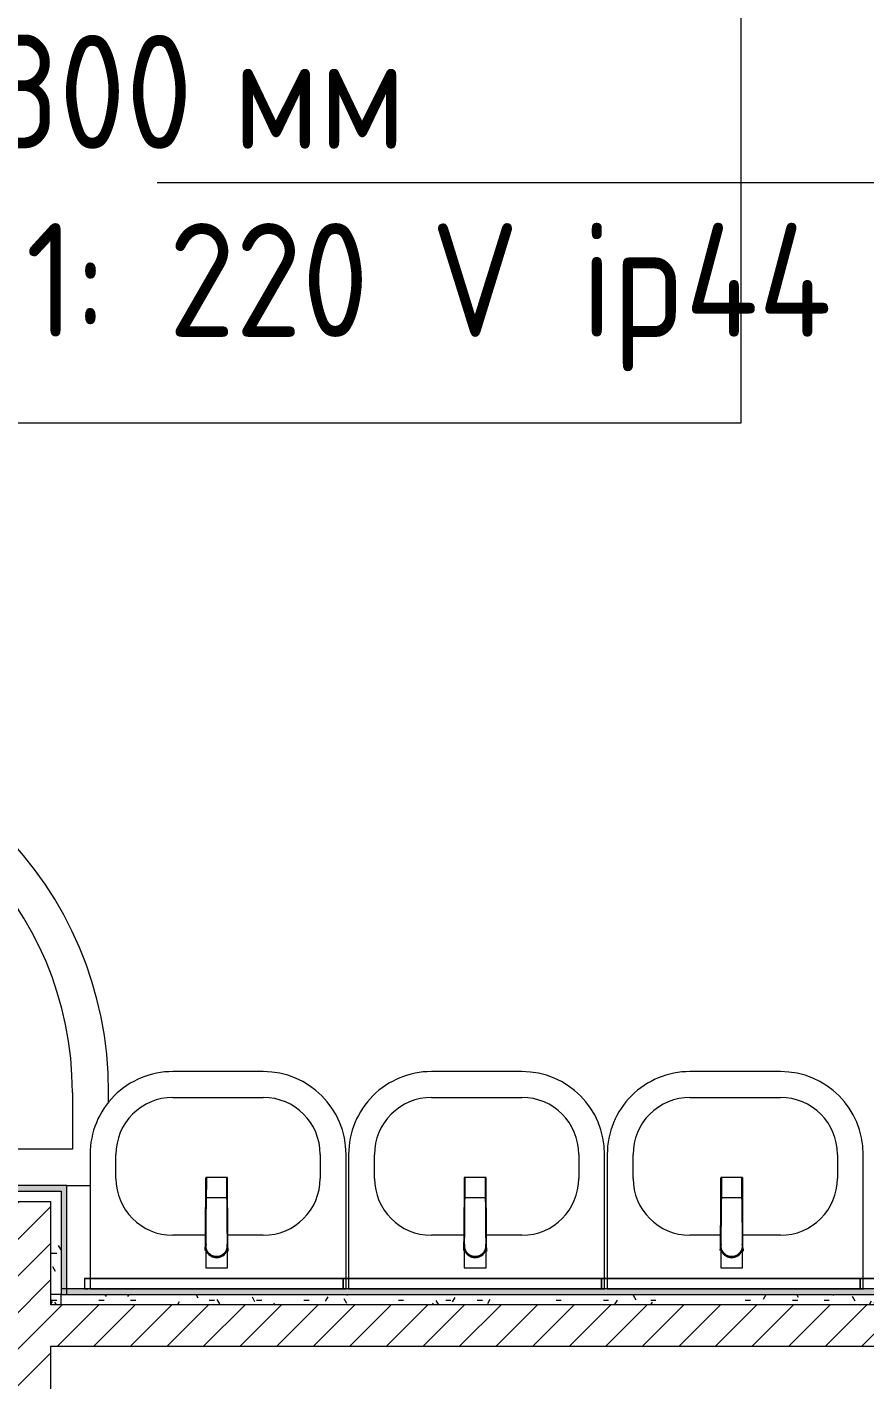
# Model space of a CAD drawing. Header units: millimetres. Extents: x 81609 to 272668, y -8553 to 29000.
# Drawn here: x 95294 to 96914, y 5485 to 8101 of the extents above; entities that cross this region are included whole.
import ezdxf

# ---------------------------------------------------------------- set-up
doc = ezdxf.new("R2010")
doc.units = ezdxf.units.MM
doc.linetypes.add('Осевая', pattern=[3175, 635, -476.25, 1587.5, -476.25])
for name, color, linetype, lineweight in [('0-1', 7, 'Continuous', 9), ('A-WALL', 7, 'Continuous', 9), ('E-ELEC-FIXT-IDEN', 7, 'Continuous', 9), ('I-WALL', 7, 'Continuous', 9), ('P-SANR-FIXT', 7, 'Continuous', 9), ('Оси-2', 7, 'Осевая', 9)]:
    doc.layers.add(name, color=color, linetype=linetype, lineweight=lineweight)
for name, color, linetype, lineweight, true_color in [('A-WALL-1', 7, 'Continuous', 9, 0x3c3c3c), ('A-WALL-FNSH-1', 7, 'Continuous', 9, 0x3c3c3c), ('I-FURN-1', 7, 'Continuous', 9, 0xf0f0f0)]:
    doc.layers.add(name, color=color, linetype=linetype, lineweight=lineweight, true_color=true_color)
doc.styles.add('GOST Common', font='GOST_Common.ttf', dxfattribs={"width": 0.9, "height": 220})
pattern_1 = [(45, (0, 0), (-35.35534, 35.35534), [])]
pattern_2 = [(0, (0, 0), (121.92, 30.48), [10.058, -81.382, 10.058, -81.382, -487.68]), (0, (0, 0), (121.92, 30.48), [-182.88, 10.058, -172.822, 10.058, -81.382, -213.36]), (0, (0, 0), (121.92, 30.48), [-457.2, 10.058, -50.902, 10.058, -142.342]), (120, (45.72, 15.24), (-87.356454, 90.345817), [10.058, -81.382, 10.058, -81.382, -487.68]), (120, (45.72, 15.24), (-87.356454, 90.345817), [-182.88, 10.058, -172.822, 10.058, -81.382, -213.36]), (120, (45.72, 15.24), (-87.356454, 90.345817), [-457.2, 10.058, -50.902, 10.058, -142.342]), (240, (60.96, 76.2), (-34.563546, -120.825817), [10.058, -81.382, 10.058, -81.382, -487.68]), (240, (60.96, 76.2), (-34.563546, -120.825817), [-182.88, 10.058, -172.822, 10.058, -81.382, -213.36]), (240, (60.96, 76.2), (-34.563546, -120.825817), [-457.2, 10.058, -50.902, 10.058, -142.342])]

# ---------------------------------------------------------------- blocks, each defined once
blk = doc.blocks.new('зеркало круглое500д - 1_22а зеркало круглое d500-30453653-План размещения напольных электротехнических лючков и розеток 2 этажа в осях 23-33')
at = {"layer": 'I-FURN-1'}
for p, q in [((-250, 0), (-250, -20)), ((-250, 0), (250, 0)), ((250, 0), (-250, 0)), ((250, -20), (250, 0)), ((-250, -20), (-243.7, -20)), ((250, -20), (-250, -20)), ((243.7, -20), (250, -20))]:
    blk.add_line(p, q, dxfattribs=at)
blk = doc.blocks.new('поддон угловой - 900х900-V171-План размещения напольных электротехнических лючков и розеток 2 этажа в осях 23-33')
at = {"layer": 'P-SANR-FIXT'}
for p, q in [((-270, 450), (-450, 450)), ((-450, 450), (-450, -449.9)), ((-380, 115.7), (-380, 380)), ((-380, 380), (-270, 380)), ((-380, 45), (-380, 68.7)), ((-380, -380), (-380, -177)), ((380, -270), (380, -380)), ((450, -291), (450, -270)), ((380, -380), (-380, -380)), ((369.2, -450), (414.1, -450))]:
    blk.add_line(p, q, dxfattribs=at)
for centre, radius, start, end in [((-270, -270), 720, 360, 90), ((-270, -270), 650, 0, 90), ((-290, -290), 25, 90, 270), ((-290, -290), 25, 270, 90)]:
    blk.add_arc(centre, radius, start, end, dxfattribs=at)
blk = doc.blocks.new('Раковина Roca Debba 50x42 - гибкая подводка_ 640х550х165 PN6_3_ ХВ_ГВ накидная гайка BP DN15_ К-гл_кон_ П DN 50-V175-План размещения напольных электротехнических лючков и розеток 2 этажа в осях 23-33')
at = {"layer": 'P-SANR-FIXT'}
for p, q in [((-242.9, 0), (-255, 0)), ((-255, 0), (-255, -19.9)), ((-224.5, 0), (-242.9, 0)), ((-194.7, 0), (-224.4, 0)), ((-155.2, 0), (-194.6, 0)), ((-107.8, 0), (-155, 0)), ((-55, 0), (-107.6, 0)), ((0.7, 0), (-54.8, 0)), ((56.5, 0), (1, 0)), ((109.3, 0), (56.6, 0)), ((156.7, 0), (109.4, 0)), ((196.3, 0), (156.8, 0)), ((226.1, 0), (196.4, 0)), ((240, 0), (226.1, 0)), ((240, -19.9), (240, 0)), ((-255, -19.9), (-255, -260)), ((240, -260), (240, -19.9)), ((-95, -103.6), (-20.7, -103.6)), ((19.5, -103.6), (80, -103.6)), ((-205, -260), (-205, -213.6)), ((190, -213.6), (190, -260)), ((80, -370), (-95, -370)), ((-95, -420), (80, -420))]:
    blk.add_line(p, q, dxfattribs=at)
for centre, radius, start, end in [((-95, -213.6), 110, 90, 180), ((80, -213.6), 110, 0, 90), ((-95, -260), 160, 180, 270), ((-95, -260), 110, 180, 270), ((80, -260), 160, 270, 0), ((80, -260), 110, 270, 0)]:
    blk.add_arc(centre, radius, start, end, dxfattribs=at)
blk = doc.blocks.new('Раковина Roca Debba 50x42 - гибкая подводка_ 640х550х165 PN6_3_ ХВ_ГВ накидная гайка BP DN15_ К-гл_кон_ П DN 50-V176-План размещения напольных электротехнических лючков и розеток 2 этажа в осях 23-33')
at = {"layer": 'P-SANR-FIXT'}
for p, q in [((-242.9, 0), (-255, 0)), ((-255, 0), (-255, -19.9)), ((-224.5, 0), (-242.9, 0)), ((-194.7, 0), (-224.4, 0)), ((-155.2, 0), (-194.6, 0)), ((-107.8, 0), (-155, 0)), ((-55, 0), (-107.6, 0)), ((0.7, 0), (-54.8, 0)), ((56.5, 0), (1, 0)), ((109.3, 0), (56.6, 0)), ((156.7, 0), (109.4, 0)), ((196.3, 0), (156.8, 0)), ((226.1, 0), (196.4, 0)), ((240, 0), (226.1, 0)), ((240, -19.9), (240, 0)), ((-255, -19.9), (-255, -260)), ((240, -260), (240, -19.9)), ((-95, -103.6), (-24.7, -103.6)), ((15.5, -103.6), (80, -103.6)), ((-205, -260), (-205, -213.6)), ((190, -213.6), (190, -260)), ((80, -370), (-95, -370)), ((-95, -420), (80, -420))]:
    blk.add_line(p, q, dxfattribs=at)
for centre, radius, start, end in [((-95, -213.6), 110, 90, 180), ((80, -213.6), 110, 0, 90), ((-95, -260), 160, 180, 270), ((-95, -260), 110, 180, 270), ((80, -260), 160, 270, 0), ((80, -260), 110, 270, 0)]:
    blk.add_arc(centre, radius, start, end, dxfattribs=at)
blk = doc.blocks.new('смеситель для раковины - Default-V162-План размещения напольных электротехнических лючков и розеток 2 этажа в осях 23-33')
at = {"layer": '0-1'}
for p, q in [((19.7, 151.6), (-19.8, 151.6)), ((-20.3, 110), (-20.4, 97.4)), ((19.8, 111.8), (-19.8, 111.8)), ((20.4, 97.4), (20.3, 110)), ((-22.2, 10.4), (-21.8, 15.6)), ((-20.7, 17.2), (-20.7, 16.7)), ((20.8, 16.7), (20.8, 17.2))]:
    blk.add_line(p, q, dxfattribs=at)
at = {"layer": '0-1', "flags": 128}
for points in [[(-19.8, 151.6), (-20, 151.6), (-20.2, 151.6), (-20.3, 151.5), (-20.4, 151.5), (-20.5, 151.4), (-20.6, 151.3), (-20.6, 151.2), (-20.7, 151.1), (-20.7, 151.1), (-20.7, 151), (-20.7, 151), (-20.8, 150.9), (-20.8, 150.6), (-20.8, 149.7), (-20.8, 148.7), (-20.8, 147.7), (-20.9, 146.7), (-20.9, 145.3), (-21.1, 93.2)], [(19.7, 151.6), (20, 151.6), (20.2, 151.6), (20.4, 151.5), (20.5, 151.4), (20.6, 151.3), (20.6, 151.3), (20.7, 151.2), (20.7, 151.1), (20.7, 151.1), (20.7, 151), (20.8, 151), (20.8, 150.9), (20.8, 150.6)], [(-19.8, 111.8), (-19.9, 111.8), (-20, 111.8), (-20.1, 111.8), (-20.1, 111.7), (-20.2, 111.7), (-20.3, 111.6), (-20.3, 111.5), (-20.3, 111.5), (-20.3, 111.4), (-20.3, 111.4), (-20.3, 111.4), (-20.3, 111.3), (-20.3, 111.2), (-20.3, 111), (-20.3, 110.8), (-20.3, 110.6), (-20.3, 110.3), (-20.3, 110)], [(12.1, -0.1), (14.4, 1.7), (18.1, 6.1), (20.4, 11.5), (21.2, 17.2), (21.2, 36.2), (21.1, 56), (21, 111.4)], [(19.8, 111.8), (19.9, 111.8), (20, 111.8), (20.1, 111.8), (20.2, 111.7), (20.2, 111.6), (20.3, 111.6), (20.3, 111.5), (20.3, 111.5), (20.3, 111.4), (20.3, 111.4), (20.3, 111.3), (20.3, 111.1), (20.3, 110.9), (20.3, 110.7), (20.3, 110.4), (20.3, 110)], [(-21.8, 15.6), (-21.7, 19.7), (-21.6, 24.4), (-21.5, 30.8), (-21.4, 37.1), (-21.3, 49.4), (-21.2, 68.8), (-21.1, 88)], [(-18.9, 7.6), (-20, 10.3), (-20.8, 13.1), (-21.1, 18.6), (-21.1, 48.6), (-21.1, 93.2)], [(21.8, 15.6), (22.1, 11.2), (22.3, 8.7)]]:
    blk.add_lwpolyline(points, dxfattribs=at)
at = {"layer": 'P-SANR-FIXT'}
for p, q in [((21, 151.6), (-21, 151.6)), ((-21, 151.6), (-21, -23)), ((-19.7, 144), (-19.8, 111.7)), ((19.8, 111.7), (19.7, 144)), ((21, -23), (21, 151.6)), ((-21, 19.9), (-20.8, 19.8)), ((-20.4, 22), (-20.8, 19.8)), ((20.8, 19.8), (20.4, 22)), ((21, 19.9), (20.8, 19.8)), ((20.9, 18.5), (20.8, 19.8)), ((20.9, 18.4), (21.1, 18.4)), ((-21, -23), (21, -23)), ((-0.6, -2.8), (0.6, -2.8))]:
    blk.add_line(p, q, dxfattribs=at)
at = {"layer": 'P-SANR-FIXT', "flags": 128}
for points in [[(-21.1, 16.9), (-21.1, 42.2), (-21, 67.6), (-20.8, 118.3), (-20.7, 143.7), (-20.7, 149.4), (-20.8, 150.2), (-20.9, 145.3), (-20.9, 138.9), (-21.1, 88.1)], [(-20.1, 88.1), (-20.1, 99.6), (-20, 111), (-20, 122.4), (-19.9, 133.8), (-19.9, 145.2)], [(19.9, 145.2), (19.9, 138.9), (19.9, 132.6), (20, 126.2), (20, 119.9), (20, 113.5), (20, 107.2), (20.1, 100.8), (20.1, 94.5), (20.1, 88.1)], [(21.1, 88.1), (20.9, 138.9), (20.9, 145.3), (20.8, 150.2), (20.7, 149.4), (20.7, 143.7), (20.8, 118.3), (21, 67.6), (21.1, 42.2), (21.1, 16.9)], [(-21.1, 18.6), (-21.1, 18.6), (-21.1, 18.6), (-21, 18.6), (-21, 18.6), (-21, 18.5), (-20.9, 18.5), (-20.9, 18.5)], [(-21.1, 18.4), (-21.1, 18), (-21.1, 17.6), (-21.1, 17.2), (-21.1, 16.8), (-21.1, 16.4)], [(-20.8, 19.8), (-20.9, 19.2), (-20.9, 18.5)], [(-15.9, 4.1), (-13.1, 1.6), (-9.8, -0.4), (-6.1, -1.8), (-2.1, -2.5), (2.1, -2.5), (6.1, -1.8), (9.8, -0.4), (11.1, 0.4)], [(11.5, 0.5), (13.1, 1.6), (15.9, 4.1)], [(21.1, 16.4), (21.1, 16.8), (21.1, 17.2), (21.1, 17.6), (21.1, 18), (21.1, 18.4)], [(0.6, -3.9), (0.3, -3.9), (0.1, -3.9), (-0.1, -3.9), (-0.3, -3.9), (-0.6, -3.9)]]:
    blk.add_lwpolyline(points, dxfattribs=at)
at = {"layer": 'P-SANR-FIXT'}
for centre, major_axis, ratio, start_param, end_param in [((-19.8, 109.7), (-0.5, 0.002), 0.095846, 0.017294, 1.571164), ((19.8, 109.7), (0.5, 0.002), 0.095848, 4.711795, 6.265892), ((0, 17.2), (20.8, 0), 0.98634, 3.038054, 3.141593), ((0, 17.2), (20.8, 0), 0.98634, 3.141593, 3.441377), ((0, 16.7), (20.8, 0), 0.98634, 3.141593, 3.372062), ((0, 16.7), (20.7, 0), 0.98634, 3.571127, 3.769911), ((0, 17.2), (20.8, 0), 0.98634, 3.613983, 5.358408), ((0, 16.7), (20.7, 0), 0.98634, 3.994763, 4.083653), ((0, 16.7), (20.8, 0), 0.98634, 5.376246, 5.846752), ((0, 17.2), (20.8, 0), 0.98634, 5.499139, 5.804813), ((0, 17.2), (-20.8, 0), 0.98634, 2.841808, 3.141593), ((0, 16.7), (20.8, 0), 0.98634, 6.052716, 6.283185), ((0, 17.2), (20.8, 0), 0.98634, 0, 0.103539), ((0, 16.7), (20.7, 0), 0.98634, 4.276566, 4.807479), ((0, 16.7), (20.8, 0), 0.98634, 4.9338, 5.10736)]:
    blk.add_ellipse(centre, major_axis=major_axis, ratio=ratio, start_param=start_param, end_param=end_param, dxfattribs=at)
for points, knots in [([(-19.9, 145.2), (-19.9, 146), (-19.9, 147.4), (-19.8, 149.3), (-19.8, 150.7), (-19.8, 151.5), (-19.8, 151.6), (-19.8, 151.6)], [0, 0, 0, 0, 0.1, 0.2, 0.3, 0.4, 0.4725859, 0.4725859, 0.4725859, 0.4725859]), ([(-19.8, 151.6), (-19.7, 151.6), (-19.7, 151.6), (-19.7, 151.2), (-19.7, 150), (-19.7, 148.3), (-19.7, 146.2), (-19.7, 144.8), (-19.7, 144)], [0.4728347, 0.4728347, 0.4728347, 0.4728347, 0.5, 0.6, 0.7, 0.8, 0.9, 1, 1, 1, 1]), ([(19.7, 144), (19.7, 144.8), (19.7, 146.2), (19.7, 148.3), (19.7, 150), (19.7, 151.2), (19.7, 151.6), (19.7, 151.6), (19.7, 151.6)], [0, 0, 0, 0, 0.1, 0.2, 0.3, 0.4, 0.5, 0.5274121, 0.5274121, 0.5274121, 0.5274121]), ([(19.7, 151.6), (19.8, 151.6), (19.8, 151.5), (19.8, 150.7), (19.8, 149.3), (19.9, 147.4), (19.9, 146), (19.9, 145.2)], [0.5275209, 0.5275209, 0.5275209, 0.5275209, 0.6, 0.7, 0.8, 0.9, 1, 1, 1, 1]), ([(-19.8, 111.8), (-19.8, 111.8), (-19.8, 111.7), (-19.8, 110.9), (-19.8, 110.1), (-19.8, 109.7)], [0.4695548, 0.4695548, 0.4695548, 0.4695548, 0.6, 0.8, 1, 1, 1, 1]), ([(19.8, 109.7), (19.8, 110.1), (19.8, 110.9), (19.8, 111.7), (19.8, 111.8), (19.8, 111.8)], [0, 0, 0, 0, 0.2, 0.4, 0.5304748, 0.5304748, 0.5304748, 0.5304748]), ([(-21.1, 88.1), (-21.1, 85.7), (-21.1, 82.2), (-21.1, 77.5), (-21.2, 73.9), (-21.2, 70.4), (-21.2, 66.8), (-21.2, 63.9), (-21.2, 61.5), (-21.2, 59.8), (-21.2, 58), (-21.2, 55.7), (-21.3, 52.8), (-21.3, 49.3), (-21.3, 46), (-21.3, 42.6), (-21.4, 40.5), (-21.4, 39.4)], [0, 0, 0, 0, 0.0833333, 0.125, 0.1666667, 0.2083333, 0.25, 0.2916667, 0.3125, 0.3333333, 0.3541667, 0.375, 0.4166667, 0.4583333, 0.5, 0.5416667, 0.5833333, 0.5833333, 0.5833333, 0.5833333]), ([(-20.4, 97.4), (-20.4, 91.1), (-20.5, 81.8), (-20.6, 69.7), (-20.6, 60), (-20.7, 52.6), (-20.8, 47.4), (-20.8, 45.2), (-20.8, 43.5), (-20.9, 41.8), (-20.9, 39.8), (-20.9, 37.7), (-20.9, 36.2), (-20.9, 35.4), (-21, 34.1), (-21, 32.6), (-21, 31), (-21, 29.7), (-21, 28.6), (-21, 27.7), (-21, 26.8), (-21.1, 25.6), (-21.1, 22.9), (-21.1, 20.4), (-21.1, 18.4)], [0, 0, 0, 0, 0.222222, 0.333333, 0.444444, 0.583333, 0.618056, 0.652778, 0.670139, 0.6875, 0.722222, 0.756944, 0.774306, 0.782986, 0.791667, 0.826389, 0.84375, 0.861111, 0.878472, 0.887153, 0.895833, 0.913194, 0.930556, 1, 1, 1, 1]), ([(-20.5, 43.6), (-20.5, 44.1), (-20.5, 44.9), (-20.5, 45.9), (-20.4, 46.5), (-20.4, 47), (-20.4, 47.6), (-20.3, 48.2), (-20.3, 49.3), (-20.3, 50.8), (-20.3, 52.7), (-20.3, 54.8), (-20.2, 57.1), (-20.2, 60.5), (-20.1, 67), (-20, 78.4), (-19.9, 90.5), (-19.9, 97.4)], [0.3665203, 0.3665203, 0.3665203, 0.3665203, 0.3928571, 0.4107143, 0.4196429, 0.4285714, 0.4375, 0.4464286, 0.4642857, 0.5, 0.5357143, 0.5714286, 0.6071429, 0.6428571, 0.7142857, 0.8571429, 1, 1, 1, 1]), ([(19.9, 97.4), (19.9, 90.5), (20, 78.4), (20.1, 66.9), (20.2, 60.3), (20.3, 57), (20.3, 54.6), (20.3, 52.6), (20.3, 50.7), (20.3, 49.2), (20.4, 48.1), (20.4, 47.4), (20.4, 46.9), (20.4, 46.4), (20.4, 45.8), (20.4, 44.6), (20.4, 43), (20.4, 41.3), (20.5, 40), (20.5, 39.2), (20.6, 38.5), (20.7, 37.9), (20.7, 37.5)], [0, 0, 0, 0, 0.1428571, 0.2857143, 0.3571429, 0.3928571, 0.4285714, 0.4642857, 0.5, 0.5357143, 0.5535714, 0.5625, 0.5714286, 0.5803571, 0.5892857, 0.6071429, 0.6428571, 0.6785714, 0.6964286, 0.7053571, 0.7142857, 0.7301718, 0.7301718, 0.7301718, 0.7301718]), ([(20.1, 88.1), (20.1, 88.2), (20.2, 88.3), (20.4, 88.2), (20.5, 88), (20.6, 87.8), (20.7, 87.5), (20.7, 87.3), (20.8, 87.1), (20.9, 87), (20.9, 86.8), (20.9, 86.7)], [0, 0, 0, 0, 0.1, 0.19375, 0.25, 0.3, 0.35, 0.4, 0.45, 0.525, 0.575, 0.575, 0.575, 0.575]), ([(21.1, 18.4), (21.1, 19.2), (21.1, 20.8), (21.1, 23.1), (21.1, 25), (21.1, 26.5), (21, 27.6), (21, 28.6), (21, 30), (21, 31.7), (21, 33.4), (21, 34.6), (20.9, 35.2), (20.9, 35.7), (20.9, 36.3), (20.9, 36.9), (20.9, 38.1), (20.9, 39.8), (20.9, 41.4), (20.8, 42.8), (20.8, 44.1), (20.8, 45.8), (20.8, 48.6), (20.7, 53.5), (20.6, 60.7), (20.6, 68.9), (20.5, 76.5), (20.5, 85.7), (20.4, 92.7), (20.4, 97.4)], [0, 0, 0, 0, 0.027778, 0.055556, 0.083333, 0.097222, 0.111111, 0.125, 0.138889, 0.166667, 0.194444, 0.208333, 0.215278, 0.222222, 0.229167, 0.236111, 0.25, 0.277778, 0.305556, 0.319444, 0.333333, 0.361111, 0.388889, 0.444444, 0.555556, 0.666667, 0.75, 0.833333, 1, 1, 1, 1]), ([(21.4, 39.8), (21.4, 40.2), (21.4, 41), (21.3, 42.6), (21.3, 44.7), (21.3, 47.5), (21.3, 50.9), (21.2, 55.1), (21.2, 60), (21.2, 65.1), (21.2, 69.9), (21.2, 74.5), (21.1, 80.6), (21.1, 85.1), (21.1, 88.1)], [0.5714286, 0.5714286, 0.5714286, 0.5714286, 0.5892857, 0.6071429, 0.6428571, 0.6785714, 0.7142857, 0.75, 0.7857143, 0.8214286, 0.8571429, 0.8928571, 0.9285714, 1, 1, 1, 1]), ([(-21, 19.9), (-21, 20.5), (-20.9, 21.9), (-20.9, 23.9), (-20.9, 25.6), (-20.9, 26.9), (-20.9, 27.6), (-20.9, 28.1), (-20.9, 28.7), (-20.9, 29.4), (-21, 30.9), (-21, 33.1), (-21, 35.5), (-20.9, 37.4), (-20.9, 38.5), (-20.8, 39.3), (-20.7, 40.1), (-20.7, 40.7), (-20.6, 41.2), (-20.6, 41.3)], [0, 0, 0, 0, 0.0357143, 0.0714286, 0.1071429, 0.125, 0.1339286, 0.1428571, 0.1517857, 0.1607143, 0.1785714, 0.2142857, 0.25, 0.2678571, 0.2857143, 0.2946429, 0.3035714, 0.3214286, 0.3257253, 0.3257253, 0.3257253, 0.3257253]), ([(20.9, 33.9), (20.9, 33.6), (20.9, 32.5), (20.9, 30.9), (20.9, 29.2), (20.9, 28.3), (20.9, 27.5), (20.9, 26.8), (20.9, 25.6), (20.9, 23.9), (21, 21.9), (21, 20.5), (21, 19.9)], [0.7766981, 0.7766981, 0.7766981, 0.7766981, 0.7857143, 0.8214286, 0.8392857, 0.8571429, 0.8660714, 0.875, 0.8928571, 0.9285714, 0.9642857, 1, 1, 1, 1]), ([(-21, 19.9), (-21, 19.7), (-21, 19.5), (-21.1, 19.2), (-21.1, 18.9), (-21.1, 18.7), (-21.1, 18.6)], [0, 0, 0, 0, 0.333333, 0.5, 0.666667, 1, 1, 1, 1]), ([(-0.6, -3.9), (-1.6, -3.9), (-3.8, -3.7), (-7, -2.8), (-10, -1.5), (-12.8, 0.2), (-15.2, 2.3), (-17.3, 4.8), (-18.7, 7.1), (-19.6, 9), (-20.1, 10.6), (-20.6, 12.1), (-21, 14.3), (-21.1, 15.9), (-21.1, 16.9)], [0, 0, 0, 0, 0.1, 0.2, 0.3, 0.4, 0.5, 0.6, 0.7, 0.75, 0.8, 0.85, 0.9, 1, 1, 1, 1]), ([(-21.1, 16.4), (-21.1, 14.3), (-20.4, 11.1), (-18.7, 7.6), (-17.5, 5.8), (-16.4, 4.5), (-15.2, 3.2), (-13.9, 2.1), (-12.5, 1), (-10.9, 0.1), (-9.2, -0.7), (-6.9, -1.7), (-3.8, -2.5), (0, -2.8), (3.8, -2.5), (6.9, -1.7), (9, -0.9), (10.1, -0.3), (10.9, 0.1), (11.7, 0.5), (12.7, 1.2), (13.9, 2), (15, 3), (15.8, 3.8), (16.4, 4.5), (17, 5.2), (17.7, 6.2), (18.6, 7.6), (19.3, 9), (19.7, 9.9), (19.9, 10.5), (20, 10.9), (20.2, 11.2), (20.3, 11.7), (20.6, 12.6), (20.8, 13.8), (21, 15.1), (21.1, 16), (21.1, 16.4)], [0, 0, 0, 0, 0.111111, 0.166667, 0.194444, 0.222222, 0.25, 0.277778, 0.305556, 0.333333, 0.361111, 0.388889, 0.444444, 0.5, 0.555556, 0.611111, 0.638889, 0.652778, 0.666667, 0.680556, 0.694444, 0.722222, 0.75, 0.763889, 0.777778, 0.791667, 0.805556, 0.833333, 0.861111, 0.875, 0.881944, 0.888889, 0.895833, 0.902778, 0.916667, 0.944444, 0.972222, 1, 1, 1, 1]), ([(-20.8, 14.6), (-20.7, 14.1), (-20.6, 12.9), (-20.2, 11.6), (-20, 10.9)], [0, 0, 0, 0, 0.4, 1, 1, 1, 1]), ([(-20, 10.9), (-19.6, 9.8), (-18.5, 7.4), (-17, 5.2), (-15.9, 4.1)], [0, 0, 0, 0, 0.444444, 1, 1, 1, 1]), ([(21.1, 16.9), (21.1, 15.9), (21, 13.7), (20.2, 10.6), (19, 7.6), (16.7, 3.9), (12.9, 0), (7.1, -3.1), (2.7, -3.9), (0.6, -3.9)], [0, 0, 0, 0, 0.1, 0.2, 0.3, 0.4, 0.6, 0.8, 1, 1, 1, 1]), ([(15.9, 4.1), (16.7, 5), (18.4, 7.2), (19.5, 9.5), (20, 10.9)], [0, 0, 0, 0, 0.444444, 1, 1, 1, 1]), ([(20, 10.9), (20.2, 11.4), (20.5, 12.7), (20.7, 13.9), (20.8, 14.6)], [0, 0, 0, 0, 0.444444, 1, 1, 1, 1]), ([(-0.6, -3.9), (-0.6, -3.9), (-0.6, -3.7), (-0.6, -3.5), (-0.6, -3.1), (-0.6, -2.9), (-0.6, -2.8)], [0, 0, 0, 0, 0.363636, 0.545455, 0.727273, 1, 1, 1, 1]), ([(0.6, -3.9), (0.6, -3.9), (0.6, -3.7), (0.6, -3.5), (0.6, -3.1), (0.6, -2.9), (0.6, -2.8)], [0, 0, 0, 0, 0.363636, 0.545455, 0.727273, 1, 1, 1, 1])]:
    blk.add_open_spline(points, degree=3, knots=knots, dxfattribs=at)
for points in [[(-19.8, 111.8), (-19.8, 111.8), (-19.8, 111.8), (-19.8, 111.8)], [(19.8, 111.8), (19.8, 111.8), (19.8, 111.8), (19.8, 111.8)], [(-20.1, 88.1), (-20.4, 88.2), (-20.6, 88.2), (-20.8, 88.2)], [(-20, 85.7), (-20.1, 86.5), (-20.1, 87.3), (-20.1, 88.1)], [(20.1, 88.1), (20.1, 87.3), (20.1, 86.5), (20, 85.7)], [(-20.9, 18.4), (-21, 18.4), (-21.1, 18.4), (-21.1, 18.5)], [(-20.4, 22.5), (-20.7, 21.7), (-20.9, 20.8), (-21, 19.9)], [(-20.9, 18.3), (-20.9, 17.7), (-20.9, 16.5), (-20.8, 15.2), (-20.8, 14.6)], [(20.7, 19.9), (20.7, 17.5), (19.9, 12.6), (16.3, 6), (10.7, 1.1), (3.8, -1.6), (-3.7, -1.6), (-10.7, 1.1), (-16.3, 6), (-19.9, 12.6), (-20.7, 17.5), (-20.7, 19.9)], [(21, 19.9), (20.9, 20.8), (20.7, 21.7), (20.4, 22.5)], [(20.8, 14.6), (20.8, 15.2), (20.9, 16.5), (20.9, 17.8), (20.9, 18.4)], [(21.1, 18.5), (21.1, 18.5), (21, 18.5), (20.9, 18.5)], [(21.1, 18.5), (21.1, 18.6), (21.1, 18.7), (21.1, 18.9), (21.1, 19.2), (21.1, 19.4), (21, 19.6), (21, 19.8), (21, 19.9)], [(-3, -2.5), (-2.2, -2.7), (-1.4, -2.7), (-0.6, -2.8)]]:
    blk.add_open_spline(points, degree=3, dxfattribs=at)
blk = doc.blocks.new('смеситель для раковины - Default-V177-План размещения напольных электротехнических лючков и розеток 2 этажа в осях 23-33')
at = {"layer": '0-1'}
for p, q in [((19.7, 151.6), (-19.8, 151.6)), ((-20.3, 110), (-20.4, 97.4)), ((19.8, 111.8), (-19.8, 111.8)), ((20.4, 97.4), (20.3, 110)), ((-22.2, 10.4), (-21.8, 15.6)), ((-20.7, 17.2), (-20.7, 16.7)), ((20.8, 16.7), (20.8, 17.2))]:
    blk.add_line(p, q, dxfattribs=at)
at = {"layer": '0-1', "flags": 128}
for points in [[(-19.8, 151.6), (-20, 151.6), (-20.2, 151.6), (-20.3, 151.5), (-20.4, 151.5), (-20.5, 151.4), (-20.6, 151.3), (-20.6, 151.2), (-20.7, 151.1), (-20.7, 151.1), (-20.7, 151), (-20.7, 151), (-20.8, 150.9), (-20.8, 150.6), (-20.8, 149.7), (-20.8, 148.7), (-20.8, 147.7), (-20.9, 146.7), (-20.9, 145.3), (-21.1, 93.2)], [(19.7, 151.6), (20, 151.6), (20.2, 151.6), (20.4, 151.5), (20.5, 151.4), (20.6, 151.3), (20.6, 151.3), (20.7, 151.2), (20.7, 151.1), (20.7, 151.1), (20.7, 151), (20.8, 151), (20.8, 150.9), (20.8, 150.6)], [(-19.8, 111.8), (-19.9, 111.8), (-20, 111.8), (-20.1, 111.8), (-20.1, 111.7), (-20.2, 111.7), (-20.3, 111.6), (-20.3, 111.5), (-20.3, 111.5), (-20.3, 111.4), (-20.3, 111.4), (-20.3, 111.4), (-20.3, 111.3), (-20.3, 111.2), (-20.3, 111), (-20.3, 110.8), (-20.3, 110.6), (-20.3, 110.3), (-20.3, 110)], [(12.1, -0.1), (14.4, 1.7), (18.1, 6.1), (20.4, 11.5), (21.2, 17.2), (21.2, 36.2), (21.1, 56), (21, 111.4)], [(19.8, 111.8), (19.9, 111.8), (20, 111.8), (20.1, 111.8), (20.2, 111.7), (20.2, 111.6), (20.3, 111.6), (20.3, 111.5), (20.3, 111.5), (20.3, 111.4), (20.3, 111.4), (20.3, 111.3), (20.3, 111.1), (20.3, 110.9), (20.3, 110.7), (20.3, 110.4), (20.3, 110)], [(-21.8, 15.6), (-21.7, 19.7), (-21.6, 24.4), (-21.5, 30.8), (-21.4, 37.1), (-21.3, 49.4), (-21.2, 68.8), (-21.1, 88)], [(-18.9, 7.6), (-20, 10.3), (-20.8, 13.1), (-21.1, 18.6), (-21.1, 48.6), (-21.1, 93.2)], [(21.8, 15.6), (22.1, 11.2), (22.3, 8.7)]]:
    blk.add_lwpolyline(points, dxfattribs=at)
at = {"layer": 'P-SANR-FIXT'}
for p, q in [((21, 151.6), (-21, 151.6)), ((-21, 151.6), (-21, -23)), ((-19.7, 144), (-19.8, 111.7)), ((19.8, 111.7), (19.7, 144)), ((21, -23), (21, 151.6)), ((-21, 19.9), (-20.8, 19.8)), ((-20.4, 22), (-20.8, 19.8)), ((20.8, 19.8), (20.4, 22)), ((21, 19.9), (20.8, 19.8)), ((20.9, 18.5), (20.8, 19.8)), ((20.9, 18.4), (21.1, 18.4)), ((-21, -23), (21, -23)), ((-0.6, -2.8), (0.6, -2.8))]:
    blk.add_line(p, q, dxfattribs=at)
at = {"layer": 'P-SANR-FIXT', "flags": 128}
for points in [[(-21.1, 16.9), (-21.1, 42.2), (-21, 67.6), (-20.8, 118.3), (-20.7, 143.7), (-20.7, 149.4), (-20.8, 150.2), (-20.9, 145.3), (-20.9, 138.9), (-21.1, 88.1)], [(-20.1, 88.1), (-20.1, 99.6), (-20, 111), (-20, 122.4), (-19.9, 133.8), (-19.9, 145.2)], [(19.9, 145.2), (19.9, 138.9), (19.9, 132.6), (20, 126.2), (20, 119.9), (20, 113.5), (20, 107.2), (20.1, 100.8), (20.1, 94.5), (20.1, 88.1)], [(21.1, 88.1), (20.9, 138.9), (20.9, 145.3), (20.8, 150.2), (20.7, 149.4), (20.7, 143.7), (20.8, 118.3), (21, 67.6), (21.1, 42.2), (21.1, 16.9)], [(-21.1, 18.6), (-21.1, 18.6), (-21.1, 18.6), (-21, 18.6), (-21, 18.6), (-21, 18.5), (-20.9, 18.5), (-20.9, 18.5)], [(-21.1, 18.4), (-21.1, 18), (-21.1, 17.6), (-21.1, 17.2), (-21.1, 16.8), (-21.1, 16.4)], [(-20.8, 19.8), (-20.9, 19.2), (-20.9, 18.5)], [(-15.9, 4.1), (-13.1, 1.6), (-9.8, -0.4), (-6.1, -1.8), (-2.1, -2.5), (2.1, -2.5), (6.1, -1.8), (9.8, -0.4), (11.1, 0.4)], [(11.5, 0.5), (13.1, 1.6), (15.9, 4.1)], [(21.1, 16.4), (21.1, 16.8), (21.1, 17.2), (21.1, 17.6), (21.1, 18), (21.1, 18.4)], [(0.6, -3.9), (0.3, -3.9), (0.1, -3.9), (-0.1, -3.9), (-0.3, -3.9), (-0.6, -3.9)]]:
    blk.add_lwpolyline(points, dxfattribs=at)
at = {"layer": 'P-SANR-FIXT'}
for centre, major_axis, ratio, start_param, end_param in [((-19.8, 109.7), (-0.5, 0.002), 0.095846, 0.017294, 1.571164), ((19.8, 109.7), (0.5, 0.002), 0.095848, 4.711795, 6.265892), ((0, 17.2), (20.8, 0), 0.98634, 3.038054, 3.141593), ((0, 17.2), (20.8, 0), 0.98634, 3.141593, 3.441377), ((0, 16.7), (20.8, 0), 0.98634, 3.141593, 3.372062), ((0, 16.7), (20.7, 0), 0.98634, 3.571127, 3.769911), ((0, 17.2), (20.8, 0), 0.98634, 3.613983, 5.358408), ((0, 16.7), (20.7, 0), 0.98634, 3.994763, 4.083653), ((0, 16.7), (20.8, 0), 0.98634, 5.376246, 5.846752), ((0, 17.2), (20.8, 0), 0.98634, 5.499139, 5.804813), ((0, 17.2), (-20.8, 0), 0.98634, 2.867645, 3.141593), ((0, 16.7), (20.8, 0), 0.98634, 6.052716, 6.283185), ((0, 17.2), (20.8, 0), 0.98634, 0, 0.103539), ((0, 16.7), (20.7, 0), 0.98634, 4.276566, 4.807479), ((0, 16.7), (20.8, 0), 0.98634, 4.9338, 5.10736)]:
    blk.add_ellipse(centre, major_axis=major_axis, ratio=ratio, start_param=start_param, end_param=end_param, dxfattribs=at)
for points, knots in [([(-19.9, 145.2), (-19.9, 146), (-19.9, 147.4), (-19.8, 149.3), (-19.8, 150.7), (-19.8, 151.5), (-19.8, 151.6), (-19.8, 151.6)], [0, 0, 0, 0, 0.1, 0.2, 0.3, 0.4, 0.4725859, 0.4725859, 0.4725859, 0.4725859]), ([(-19.8, 151.6), (-19.7, 151.6), (-19.7, 151.6), (-19.7, 151.2), (-19.7, 150), (-19.7, 148.3), (-19.7, 146.2), (-19.7, 144.8), (-19.7, 144)], [0.4728347, 0.4728347, 0.4728347, 0.4728347, 0.5, 0.6, 0.7, 0.8, 0.9, 1, 1, 1, 1]), ([(19.7, 144), (19.7, 144.8), (19.7, 146.2), (19.7, 148.3), (19.7, 150), (19.7, 151.2), (19.7, 151.6), (19.7, 151.6), (19.7, 151.6)], [0, 0, 0, 0, 0.1, 0.2, 0.3, 0.4, 0.5, 0.5274121, 0.5274121, 0.5274121, 0.5274121]), ([(19.7, 151.6), (19.8, 151.6), (19.8, 151.5), (19.8, 150.7), (19.8, 149.3), (19.9, 147.4), (19.9, 146), (19.9, 145.2)], [0.5275209, 0.5275209, 0.5275209, 0.5275209, 0.6, 0.7, 0.8, 0.9, 1, 1, 1, 1]), ([(-19.8, 111.8), (-19.8, 111.8), (-19.8, 111.7), (-19.8, 110.9), (-19.8, 110.1), (-19.8, 109.7)], [0.4695548, 0.4695548, 0.4695548, 0.4695548, 0.6, 0.8, 1, 1, 1, 1]), ([(19.8, 109.7), (19.8, 110.1), (19.8, 110.9), (19.8, 111.7), (19.8, 111.8), (19.8, 111.8)], [0, 0, 0, 0, 0.2, 0.4, 0.5304748, 0.5304748, 0.5304748, 0.5304748]), ([(-21.1, 88.1), (-21.1, 85.7), (-21.1, 82.2), (-21.1, 77.5), (-21.2, 73.9), (-21.2, 70.4), (-21.2, 66.8), (-21.2, 63.9), (-21.2, 61.5), (-21.2, 59.8), (-21.2, 58), (-21.2, 55.7), (-21.3, 52.8), (-21.3, 49.3), (-21.3, 46), (-21.3, 42.6), (-21.4, 40.5), (-21.4, 39.4)], [0, 0, 0, 0, 0.0833333, 0.125, 0.1666667, 0.2083333, 0.25, 0.2916667, 0.3125, 0.3333333, 0.3541667, 0.375, 0.4166667, 0.4583333, 0.5, 0.5416667, 0.5833333, 0.5833333, 0.5833333, 0.5833333]), ([(-20.4, 97.4), (-20.4, 91.1), (-20.5, 81.8), (-20.6, 69.7), (-20.6, 60), (-20.7, 52.6), (-20.8, 47.4), (-20.8, 45.2), (-20.8, 43.5), (-20.9, 41.8), (-20.9, 39.8), (-20.9, 37.7), (-20.9, 36.2), (-20.9, 35.4), (-21, 34.1), (-21, 32.6), (-21, 31), (-21, 29.7), (-21, 28.6), (-21, 27.7), (-21, 26.8), (-21.1, 25.6), (-21.1, 22.9), (-21.1, 20.4), (-21.1, 18.4)], [0, 0, 0, 0, 0.222222, 0.333333, 0.444444, 0.583333, 0.618056, 0.652778, 0.670139, 0.6875, 0.722222, 0.756944, 0.774306, 0.782986, 0.791667, 0.826389, 0.84375, 0.861111, 0.878472, 0.887153, 0.895833, 0.913194, 0.930556, 1, 1, 1, 1]), ([(-20.5, 43.6), (-20.5, 44.1), (-20.5, 44.9), (-20.5, 45.9), (-20.4, 46.5), (-20.4, 47), (-20.4, 47.6), (-20.3, 48.2), (-20.3, 49.3), (-20.3, 50.8), (-20.3, 52.7), (-20.3, 54.8), (-20.2, 57.1), (-20.2, 60.5), (-20.1, 67), (-20, 78.4), (-19.9, 90.5), (-19.9, 97.4)], [0.3665203, 0.3665203, 0.3665203, 0.3665203, 0.3928571, 0.4107143, 0.4196429, 0.4285714, 0.4375, 0.4464286, 0.4642857, 0.5, 0.5357143, 0.5714286, 0.6071429, 0.6428571, 0.7142857, 0.8571429, 1, 1, 1, 1]), ([(19.9, 97.4), (19.9, 90.5), (20, 78.4), (20.1, 66.9), (20.2, 60.3), (20.3, 57), (20.3, 54.6), (20.3, 52.6), (20.3, 50.7), (20.3, 49.2), (20.4, 48.1), (20.4, 47.4), (20.4, 46.9), (20.4, 46.4), (20.4, 45.8), (20.4, 44.6), (20.4, 43), (20.4, 41.3), (20.5, 40), (20.5, 39.2), (20.6, 38.5), (20.7, 37.9), (20.7, 37.5)], [0, 0, 0, 0, 0.1428571, 0.2857143, 0.3571429, 0.3928571, 0.4285714, 0.4642857, 0.5, 0.5357143, 0.5535714, 0.5625, 0.5714286, 0.5803571, 0.5892857, 0.6071429, 0.6428571, 0.6785714, 0.6964286, 0.7053571, 0.7142857, 0.7301718, 0.7301718, 0.7301718, 0.7301718]), ([(20.1, 88.1), (20.1, 88.2), (20.2, 88.3), (20.4, 88.2), (20.5, 88), (20.6, 87.8), (20.7, 87.5), (20.7, 87.3), (20.8, 87.1), (20.9, 87), (20.9, 86.8), (20.9, 86.7)], [0, 0, 0, 0, 0.1, 0.19375, 0.25, 0.3, 0.35, 0.4, 0.45, 0.525, 0.575, 0.575, 0.575, 0.575]), ([(21.1, 18.4), (21.1, 19.2), (21.1, 20.8), (21.1, 23.1), (21.1, 25), (21.1, 26.5), (21, 27.6), (21, 28.6), (21, 30), (21, 31.7), (21, 33.4), (21, 34.6), (20.9, 35.2), (20.9, 35.7), (20.9, 36.3), (20.9, 36.9), (20.9, 38.1), (20.9, 39.8), (20.9, 41.4), (20.8, 42.8), (20.8, 44.1), (20.8, 45.8), (20.8, 48.6), (20.7, 53.5), (20.6, 60.7), (20.6, 68.9), (20.5, 76.5), (20.5, 85.7), (20.4, 92.7), (20.4, 97.4)], [0, 0, 0, 0, 0.027778, 0.055556, 0.083333, 0.097222, 0.111111, 0.125, 0.138889, 0.166667, 0.194444, 0.208333, 0.215278, 0.222222, 0.229167, 0.236111, 0.25, 0.277778, 0.305556, 0.319444, 0.333333, 0.361111, 0.388889, 0.444444, 0.555556, 0.666667, 0.75, 0.833333, 1, 1, 1, 1]), ([(21.4, 39.8), (21.4, 40.2), (21.4, 41), (21.3, 42.6), (21.3, 44.7), (21.3, 47.5), (21.3, 50.9), (21.2, 55.1), (21.2, 60), (21.2, 65.1), (21.2, 69.9), (21.2, 74.5), (21.1, 80.6), (21.1, 85.1), (21.1, 88.1)], [0.5714286, 0.5714286, 0.5714286, 0.5714286, 0.5892857, 0.6071429, 0.6428571, 0.6785714, 0.7142857, 0.75, 0.7857143, 0.8214286, 0.8571429, 0.8928571, 0.9285714, 1, 1, 1, 1]), ([(-21, 19.9), (-21, 20.5), (-20.9, 21.9), (-20.9, 23.9), (-20.9, 25.6), (-20.9, 26.9), (-20.9, 27.6), (-20.9, 28.1), (-20.9, 28.7), (-20.9, 29.4), (-21, 30.9), (-21, 33.1), (-21, 35.5), (-20.9, 37.4), (-20.9, 38.5), (-20.8, 39.3), (-20.7, 40.1), (-20.7, 40.7), (-20.6, 41.2), (-20.6, 41.3)], [0, 0, 0, 0, 0.0357143, 0.0714286, 0.1071429, 0.125, 0.1339286, 0.1428571, 0.1517857, 0.1607143, 0.1785714, 0.2142857, 0.25, 0.2678571, 0.2857143, 0.2946429, 0.3035714, 0.3214286, 0.3257253, 0.3257253, 0.3257253, 0.3257253]), ([(20.9, 33.9), (20.9, 33.6), (20.9, 32.5), (20.9, 30.9), (20.9, 29.2), (20.9, 28.3), (20.9, 27.5), (20.9, 26.8), (20.9, 25.6), (20.9, 23.9), (21, 21.9), (21, 20.5), (21, 19.9)], [0.7766981, 0.7766981, 0.7766981, 0.7766981, 0.7857143, 0.8214286, 0.8392857, 0.8571429, 0.8660714, 0.875, 0.8928571, 0.9285714, 0.9642857, 1, 1, 1, 1]), ([(-21, 19.9), (-21, 19.7), (-21, 19.5), (-21.1, 19.2), (-21.1, 18.9), (-21.1, 18.7), (-21.1, 18.6)], [0, 0, 0, 0, 0.333333, 0.5, 0.666667, 1, 1, 1, 1]), ([(-0.6, -3.9), (-1.6, -3.9), (-3.8, -3.7), (-7, -2.8), (-10, -1.5), (-12.8, 0.2), (-15.2, 2.3), (-17.3, 4.8), (-18.7, 7.1), (-19.6, 9), (-20.1, 10.6), (-20.6, 12.1), (-21, 14.3), (-21.1, 15.9), (-21.1, 16.9)], [0, 0, 0, 0, 0.1, 0.2, 0.3, 0.4, 0.5, 0.6, 0.7, 0.75, 0.8, 0.85, 0.9, 1, 1, 1, 1]), ([(-21.1, 16.4), (-21.1, 14.3), (-20.4, 11.1), (-18.7, 7.6), (-17.5, 5.8), (-16.4, 4.5), (-15.2, 3.2), (-13.9, 2.1), (-12.5, 1), (-10.9, 0.1), (-9.2, -0.7), (-6.9, -1.7), (-3.8, -2.5), (0, -2.8), (3.8, -2.5), (6.9, -1.7), (9, -0.9), (10.1, -0.3), (10.9, 0.1), (11.7, 0.5), (12.7, 1.2), (13.9, 2), (15, 3), (15.8, 3.8), (16.4, 4.5), (17, 5.2), (17.7, 6.2), (18.6, 7.6), (19.3, 9), (19.7, 9.9), (19.9, 10.5), (20, 10.9), (20.2, 11.2), (20.3, 11.7), (20.6, 12.6), (20.8, 13.8), (21, 15.1), (21.1, 16), (21.1, 16.4)], [0, 0, 0, 0, 0.111111, 0.166667, 0.194444, 0.222222, 0.25, 0.277778, 0.305556, 0.333333, 0.361111, 0.388889, 0.444444, 0.5, 0.555556, 0.611111, 0.638889, 0.652778, 0.666667, 0.680556, 0.694444, 0.722222, 0.75, 0.763889, 0.777778, 0.791667, 0.805556, 0.833333, 0.861111, 0.875, 0.881944, 0.888889, 0.895833, 0.902778, 0.916667, 0.944444, 0.972222, 1, 1, 1, 1]), ([(-20.8, 14.6), (-20.7, 14.1), (-20.6, 12.9), (-20.2, 11.6), (-20, 10.9)], [0, 0, 0, 0, 0.4, 1, 1, 1, 1]), ([(-20, 10.9), (-19.6, 9.8), (-18.5, 7.4), (-17, 5.2), (-15.9, 4.1)], [0, 0, 0, 0, 0.444444, 1, 1, 1, 1]), ([(21.1, 16.9), (21.1, 15.9), (21, 13.7), (20.2, 10.6), (19, 7.6), (16.7, 3.9), (12.9, 0), (7.1, -3.1), (2.7, -3.9), (0.6, -3.9)], [0, 0, 0, 0, 0.1, 0.2, 0.3, 0.4, 0.6, 0.8, 1, 1, 1, 1]), ([(15.9, 4.1), (16.7, 5), (18.4, 7.2), (19.5, 9.5), (20, 10.9)], [0, 0, 0, 0, 0.444444, 1, 1, 1, 1]), ([(20, 10.9), (20.2, 11.4), (20.5, 12.7), (20.7, 13.9), (20.8, 14.6)], [0, 0, 0, 0, 0.444444, 1, 1, 1, 1]), ([(-0.6, -3.9), (-0.6, -3.9), (-0.6, -3.7), (-0.6, -3.5), (-0.6, -3.1), (-0.6, -2.9), (-0.6, -2.8)], [0, 0, 0, 0, 0.363636, 0.545455, 0.727273, 1, 1, 1, 1]), ([(0.6, -3.9), (0.6, -3.9), (0.6, -3.7), (0.6, -3.5), (0.6, -3.1), (0.6, -2.9), (0.6, -2.8)], [0, 0, 0, 0, 0.363636, 0.545455, 0.727273, 1, 1, 1, 1])]:
    blk.add_open_spline(points, degree=3, knots=knots, dxfattribs=at)
for points in [[(-19.8, 111.8), (-19.8, 111.8), (-19.8, 111.8), (-19.8, 111.8)], [(19.8, 111.8), (19.8, 111.8), (19.8, 111.8), (19.8, 111.8)], [(-20.1, 88.1), (-20.4, 88.2), (-20.6, 88.2), (-20.8, 88.2)], [(-20, 85.7), (-20.1, 86.5), (-20.1, 87.3), (-20.1, 88.1)], [(20.1, 88.1), (20.1, 87.3), (20.1, 86.5), (20, 85.7)], [(-20.9, 18.4), (-21, 18.4), (-21.1, 18.4), (-21.1, 18.5)], [(-20.4, 22.5), (-20.7, 21.7), (-20.9, 20.8), (-21, 19.9)], [(-20.9, 18.3), (-20.9, 17.7), (-20.9, 16.5), (-20.8, 15.2), (-20.8, 14.6)], [(20.7, 19.9), (20.7, 17.5), (19.9, 12.6), (16.3, 6), (10.7, 1.1), (3.8, -1.6), (-3.7, -1.6), (-10.7, 1.1), (-16.3, 6), (-19.9, 12.6), (-20.7, 17.5), (-20.7, 19.9)], [(21, 19.9), (20.9, 20.8), (20.7, 21.7), (20.4, 22.5)], [(20.8, 14.6), (20.8, 15.2), (20.9, 16.5), (20.9, 17.8), (20.9, 18.4)], [(21.1, 18.5), (21.1, 18.5), (21, 18.5), (20.9, 18.5)], [(21.1, 18.5), (21.1, 18.6), (21.1, 18.7), (21.1, 18.9), (21.1, 19.2), (21.1, 19.4), (21, 19.6), (21, 19.8), (21, 19.9)], [(-3, -2.5), (-2.2, -2.7), (-1.4, -2.7), (-0.6, -2.8)]]:
    blk.add_open_spline(points, degree=3, dxfattribs=at)

msp = doc.modelspace()

# ---------------------------------------------------------------- hatches: boundary and pattern name
at = {"layer": 'I-WALL'}
for points in [[(95371, 5850), (95370.4, 5861), (94551, 5861), (94551, 5850), (95370.4, 5850)], [(95371, 5650), (95370.4, 5850), (95360, 5850), (95360, 5650), (95370.4, 5650)], [(97951, 5650), (97951, 5661), (95360, 5661), (95360, 5650), (97940, 5650)]]:
    msp.add_hatch(color=256, dxfattribs=at).paths.add_polyline_path(points)
h = msp.add_hatch(dxfattribs=at)
h.set_pattern_fill('FP_41', color=256, style=0, pattern_type=2)
h.set_pattern_definition(pattern_2)
h.paths.add_polyline_path([(95360, 5830), (95360, 5850), (94540, 5850), (94540, 5830), (95340, 5830)])
h = msp.add_hatch(dxfattribs=at)
h.set_pattern_fill('FP_5', color=256, style=0, pattern_type=2)
h.set_pattern_definition(pattern_1)
h.paths.add_polyline_path([(95260, 5400), (95340, 5400), (95340, 5830), (95260, 5830), (95260, 5612.2)])
h = msp.add_hatch(dxfattribs=at)
h.set_pattern_fill('FP_41', color=256, style=0, pattern_type=2)
h.set_pattern_definition(pattern_2)
h.paths.add_polyline_path([(95360, 5630), (95360, 5830), (95340, 5830), (95340, 5630)])
h = msp.add_hatch(dxfattribs=at)
h.set_pattern_fill('FP_41', color=256, style=0, pattern_type=2)
h.set_pattern_definition(pattern_2)
h.paths.add_polyline_path([(97940, 5630), (97940, 5650), (95340, 5650), (95340, 5630), (97920, 5630)])
h = msp.add_hatch(dxfattribs=at)
h.set_pattern_fill('FP_5', color=256, style=0, pattern_type=2)
h.set_pattern_definition(pattern_1)
h.paths.add_polyline_path([(97840, 5550), (97840, 5630), (95340, 5630), (95340, 5550), (97473.9, 5550)])

# ---------------------------------------------------------------- linework, layer by layer
at = {"layer": 'A-WALL'}
for p in [(94520, 5830), (95340, 5630)]:
    msp.add_line(p, (95340, 5830), dxfattribs=at)
at = {"layer": 'A-WALL-1'}
for p, q in [((95360, 5650), (95340, 5650)), ((95360, 5630), (95360, 5650)), ((97920, 5630), (95340, 5630)), ((95340, 5550), (97840, 5550)), ((95340, 5400), (95340, 5550))]:
    msp.add_line(p, q, dxfattribs=at)
at = {"layer": 'A-WALL-FNSH-1'}
for p, q in [((95371, 5861), (94551, 5861)), ((95371, 5650), (95371, 5861)), ((94551, 5850), (95360, 5850)), ((95360, 5850), (95360, 5650)), ((97951, 5661), (95360, 5661)), ((95360, 5650), (97940, 5650))]:
    msp.add_line(p, q, dxfattribs=at)
at = {"layer": 'E-ELEC-FIXT-IDEN', "flags": 128}
msp.add_lwpolyline([(94830.7, 8262.9), (96674.1, 8262.9), (96674.1, 7334.9), (94830.7, 7334.9)], close=True, dxfattribs=at)
at = {"layer": 'Оси-2'}
msp.add_line((84909.3, 7800), (122760, 7800), dxfattribs=at)

# ---------------------------------------------------------------- block references
at = {"layer": 'I-FURN-1'}
for p in [(95655, 5681), (96155, 5681), (96655, 5681), (97155, 5681)]:
    msp.add_blockref('зеркало круглое500д - 1_22а зеркало круглое d500-30453653-План размещения напольных электротехнических лючков и розеток 2 этажа в осях 23-33', p, dxfattribs=at)
at = {"layer": 'P-SANR-FIXT'}
for name, p in [('поддон угловой - 900х900-V171-План размещения напольных электротехнических лючков и розеток 2 этажа в осях 23-33', (95001.7, 6310.9)), ('смеситель для раковины - Default-V162-План размещения напольных электротехнических лючков и розеток 2 этажа в осях 23-33', (95660.4, 5725)), ('смеситель для раковины - Default-V177-План размещения напольных электротехнических лючков и розеток 2 этажа в осях 23-33', (96160.4, 5725)), ('смеситель для раковины - Default-V162-План размещения напольных электротехнических лючков и розеток 2 этажа в осях 23-33', (96656.4, 5725))]:
    msp.add_blockref(name, p, dxfattribs=at)
at = {"layer": 'P-SANR-FIXT', "rotation": 180}
for name, p in [('Раковина Roca Debba 50x42 - гибкая подводка_ 640х550х165 PN6_3_ ХВ_ГВ накидная гайка BP DN15_ К-гл_кон_ П DN 50-V176-План размещения напольных электротехнических лючков и розеток 2 этажа в осях 23-33', (95655.8, 5661.1)), ('Раковина Roca Debba 50x42 - гибкая подводка_ 640х550х165 PN6_3_ ХВ_ГВ накидная гайка BP DN15_ К-гл_кон_ П DN 50-V176-План размещения напольных электротехнических лючков и розеток 2 этажа в осях 23-33', (96155.8, 5661.1)), ('Раковина Roca Debba 50x42 - гибкая подводка_ 640х550х165 PN6_3_ ХВ_ГВ накидная гайка BP DN15_ К-гл_кон_ П DN 50-V175-План размещения напольных электротехнических лючков и розеток 2 этажа в осях 23-33', (96655.8, 5661.1))]:
    msp.add_blockref(name, p, dxfattribs=at)

# ---------------------------------------------------------------- texts
at = {"layer": 'E-ELEC-FIXT-IDEN', "char_height": 220, "attachment_point": 1, "style": 'GOST Common'}
for s, insert, width in [('H-300 ', (94930.7, 8085.3), 923.544), ('мм', (95692.7, 8085.3), 375.19), ('   1: 220 V ip44', (94930.7, 7721.5), 1984.177)]:
    msp.add_mtext(s, dxfattribs=dict(at, insert=insert, width=width))

doc.saveas('drawing.dxf')
